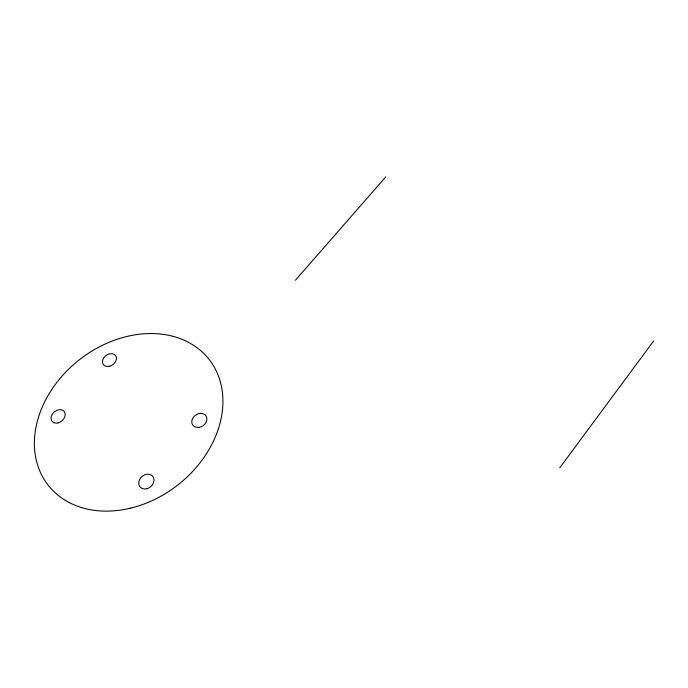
<?xml version="1.0" encoding="UTF-8"?>
<svg xmlns="http://www.w3.org/2000/svg" width="688" height="688" viewBox="0 0 688 688"><rect width="100%" height="100%" fill="white"/><g stroke="black" fill="none" stroke-linecap="round" stroke-linejoin="round"><path stroke-width="1.03" d="M559.774 467.78L653.6 341.024M295.427 280.248L385.762 176.876M130.582 508.157A102.116 79.636 -37.9 0 0 209.281 359.669A102.116 79.636 -37.9 0 0 46.062 399.143A102.116 79.636 -37.9 0 0 130.582 508.157M109.203 366.334A7.602 5.719 -35.9 0 0 115.653 355.679A7.602 5.719 -35.9 0 0 103.518 358.224A7.602 5.719 -35.9 0 0 109.203 366.334M58.179 422.862A7.817 5.874 -39.8 0 0 64.242 411.527A7.817 5.874 -39.8 0 0 51.97 414.804A7.817 5.874 -39.8 0 0 58.179 422.862M146.793 488.747A8.299 6.691 -40.7 0 0 152.788 476.328A8.299 6.691 -40.7 0 0 139.544 479.699A8.299 6.691 -40.7 0 0 146.793 488.747M198.866 427.403A8.058 6.502 -35.1 0 0 206.108 416.068A8.058 6.502 -35.1 0 0 193.001 417.779A8.058 6.502 -35.1 0 0 198.866 427.403"/></g></svg>
